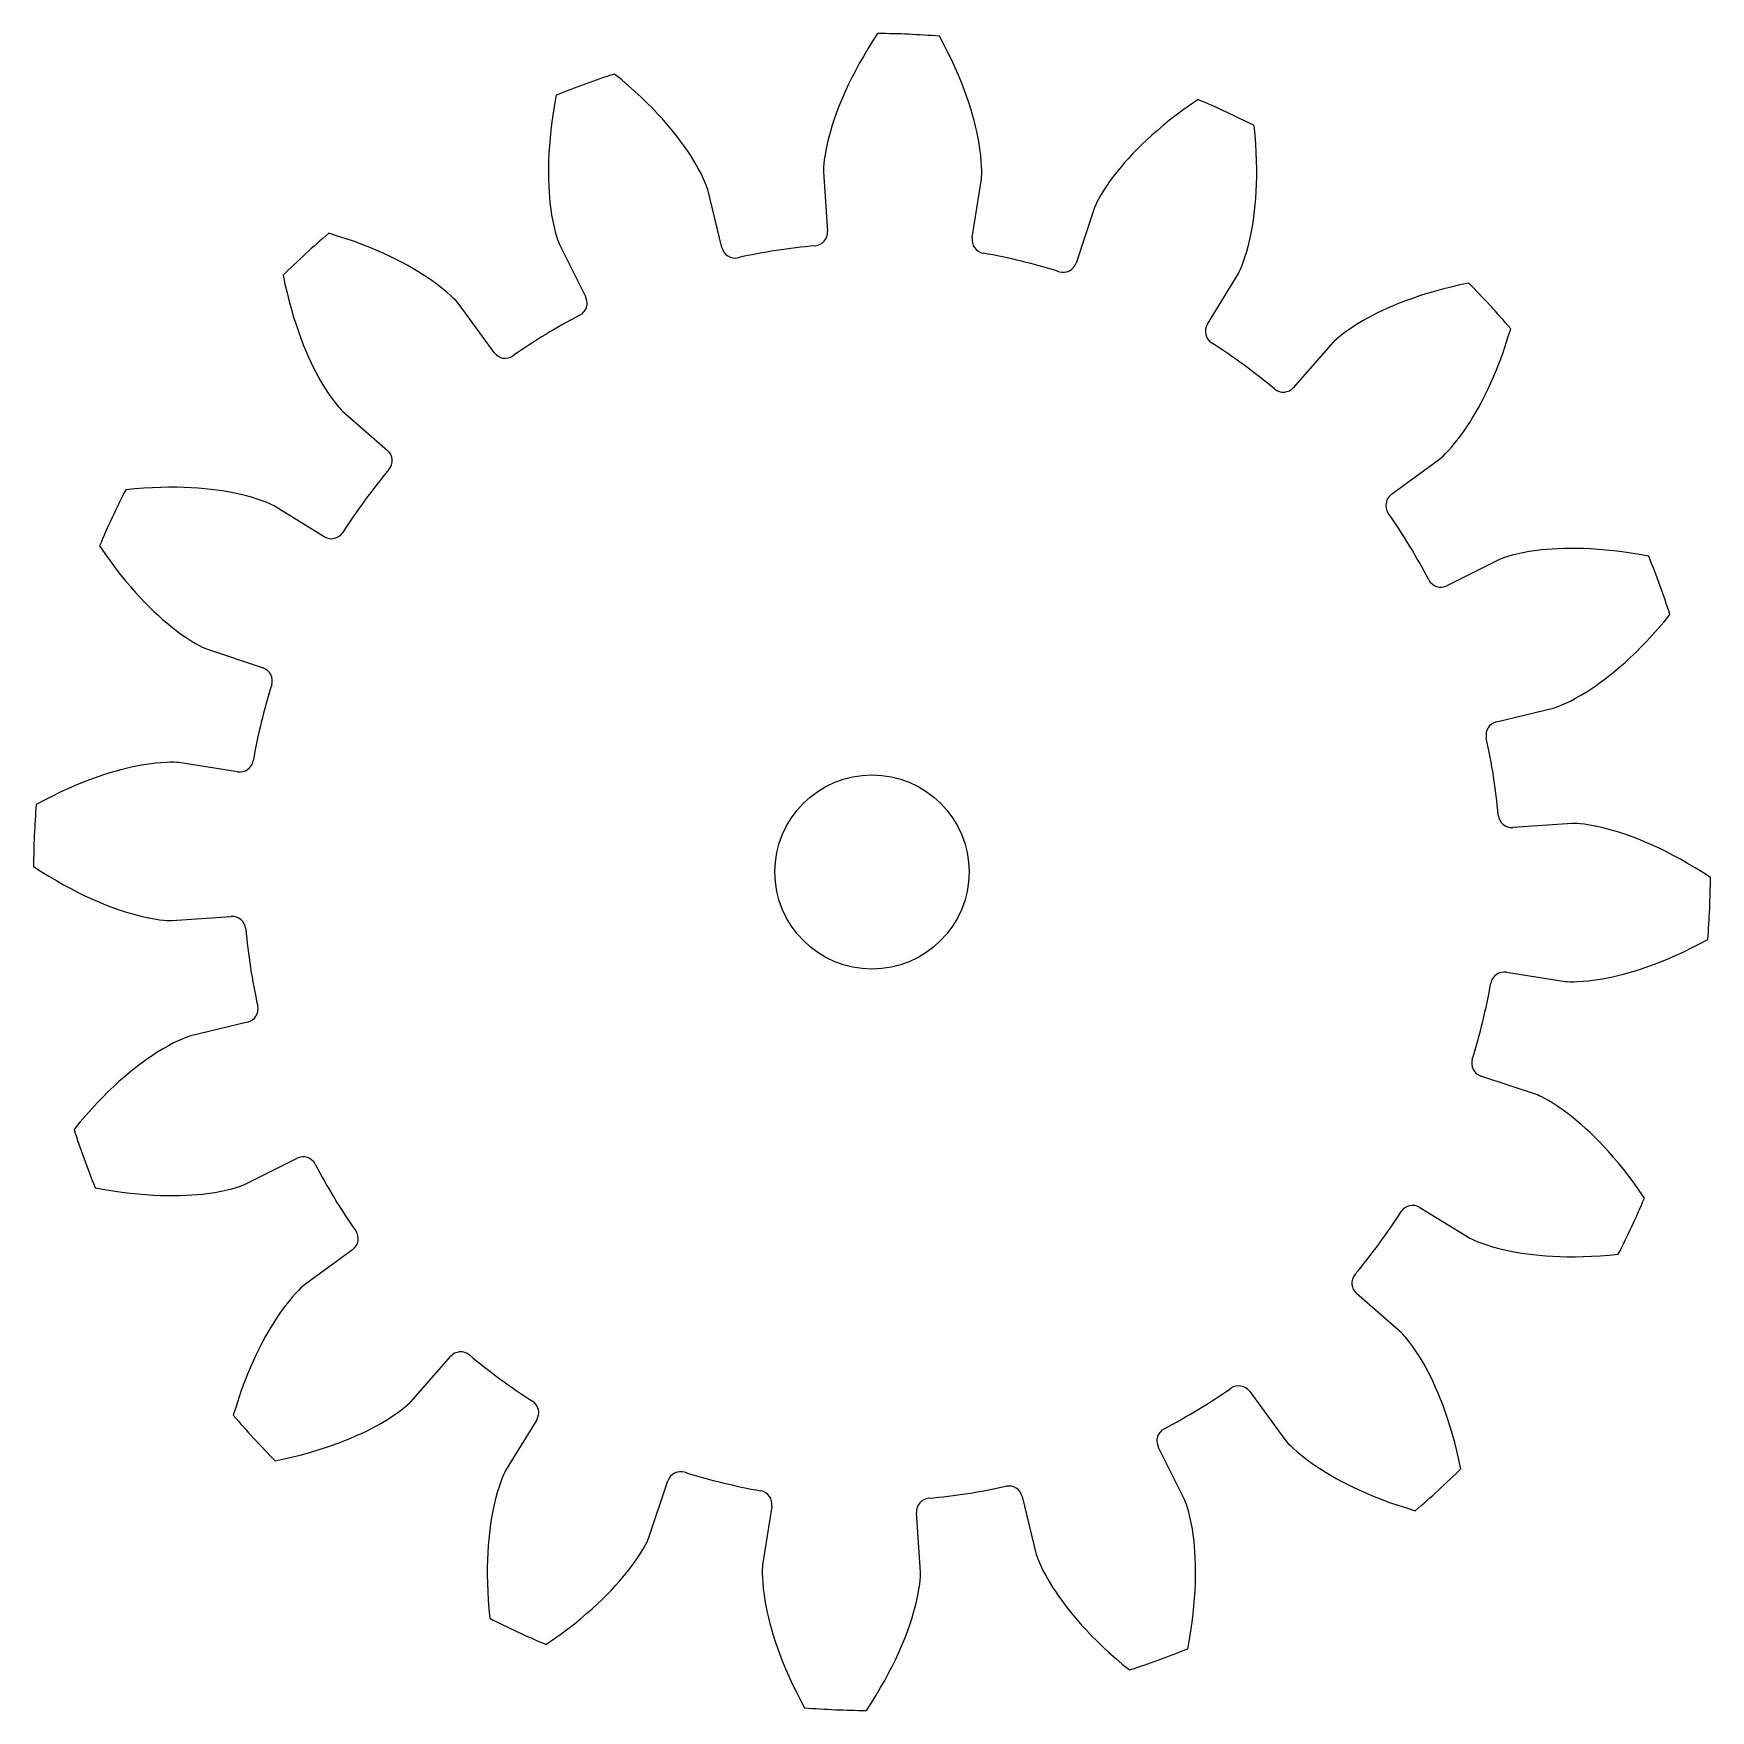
# Model space of a CAD drawing. Header units: millimetres. Extents: x 27.1 to 76.3, y 46.5 to 95.7.
import ezdxf

# ---------------------------------------------------------------- set-up
doc = ezdxf.new("R2010")
doc.units = ezdxf.units.MM
doc.layers.get('0').update_dxf_attribs({"linetype": 'CONTINUOUS'})

msp = doc.modelspace()

# ---------------------------------------------------------------- linework, layer by layer
for p, q in [((50.238, 91.665), (50.36, 89.92)), ((47.257, 89.443), (46.848, 91.143)), ((54.607, 89.735), (54.88, 91.463)), ((58.212, 90.647), (57.657, 88.989)), ((42.482, 89.554), (43.262, 87.989)), ((61.51, 87.192), (62.423, 88.684)), ((40.578, 86.36), (39.549, 87.775)), ((65.19, 86.655), (64.041, 85.335)), ((36.124, 84.636), (37.443, 83.488)), ((66.914, 82.201), (68.328, 83.23)), ((35.587, 80.956), (34.095, 81.869)), ((70.108, 80.297), (68.542, 79.517)), ((32.132, 77.659), (33.79, 77.103)), ((69.996, 75.522), (71.697, 75.931)), ((33.044, 74.053), (31.316, 74.326)), ((72.219, 72.54), (70.474, 72.419)), ((31.114, 69.685), (32.859, 69.806)), ((70.289, 68.172), (72.016, 67.899)), ((33.336, 66.703), (31.636, 66.294)), ((71.201, 64.567), (69.542, 65.122)), ((33.225, 61.928), (34.79, 62.708)), ((67.746, 61.269), (69.237, 60.356)), ((36.419, 60.024), (35.004, 58.995)), ((67.209, 57.589), (65.889, 58.738)), ((38.143, 55.57), (39.291, 56.89)), ((62.755, 55.865), (63.783, 54.451)), ((41.823, 55.033), (40.91, 53.542)), ((60.851, 52.671), (60.071, 54.237)), ((45.12, 51.578), (45.676, 53.237)), ((56.076, 52.783), (56.485, 51.082)), ((48.726, 52.49), (48.453, 50.763)), ((53.094, 50.56), (52.973, 52.305))]:
    msp.add_line(p, q)
msp.add_circle((51.666, 71.113), 2.85)
for centre, radius, start, end in [((51.666, 71.113), 24.613, 85.3834, 89.6166), ((51.666, 71.113), 24.613, 107.8834, 112.1166), ((51.666, 71.113), 24.613, 62.8834, 67.1166), ((51.666, 71.113), 24.613, 130.3834, 134.6166), ((49.961, 89.892), 0.4, -84.8105, 3.9741), ((55.002, 89.672), 0.4, 171.0259, 259.8105), ((47.646, 89.536), 0.4, 193.5259, 282.3105), ((51.666, 71.113), 18.457, 95.1895, 102.3105), ((51.666, 71.113), 18.457, 72.6895, 79.8105), ((57.277, 89.116), 0.4, 252.6895, 341.4741), ((51.666, 71.113), 24.613, 40.3834, 44.6166), ((42.904, 87.81), 0.4, -62.3105, 26.4741), ((51.666, 71.113), 18.457, 117.6895, 124.8105), ((61.851, 86.983), 0.4, 148.5259, 237.3105), ((51.666, 71.113), 18.457, 50.1895, 57.3105), ((40.901, 86.595), 0.4, 216.0259, 304.8105), ((63.74, 85.598), 0.4, 230.1895, 318.9741), ((37.181, 83.186), 0.4, -39.8105, 48.9741), ((51.666, 71.113), 18.457, 140.1895, 147.3105), ((51.666, 71.113), 24.613, 152.8834, 157.1166), ((67.149, 81.877), 0.4, 126.0259, 214.8105), ((51.666, 71.113), 18.457, 27.6895, 34.8105), ((35.796, 81.297), 0.4, 238.5259, 327.3105), ((51.666, 71.113), 24.613, 17.8834, 22.1166), ((68.364, 79.875), 0.4, 207.6895, 296.4741), ((33.663, 76.724), 0.4, -17.3105, 71.4741), ((51.666, 71.113), 18.457, 162.6895, 169.8105), ((70.09, 75.133), 0.4, 103.5259, 192.3105), ((51.666, 71.113), 18.457, 5.1895, 12.3105), ((33.107, 74.449), 0.4, 261.0259, 349.8105), ((51.666, 71.113), 24.613, 175.3834, 179.6166), ((70.446, 72.818), 0.4, 185.1895, 273.9741), ((51.666, 71.113), 24.613, 355.3834, 359.6166), ((32.886, 69.407), 0.4, 5.1895, 93.9741), ((51.666, 71.113), 18.457, 185.1895, 192.3105), ((70.226, 67.777), 0.4, 81.0259, 169.8105), ((51.666, 71.113), 18.457, 342.6895, 349.8105), ((33.243, 67.092), 0.4, -76.4741, 12.3105), ((69.669, 65.502), 0.4, 162.6895, 251.4741), ((51.666, 71.113), 24.613, 197.8834, 202.1166), ((34.969, 62.35), 0.4, 27.6895, 116.4741), ((51.666, 71.113), 18.457, 207.6895, 214.8105), ((51.666, 71.113), 24.613, 332.8834, 337.1166), ((51.666, 71.113), 18.457, 320.1895, 327.3105), ((67.537, 60.928), 0.4, 58.5259, 147.3105), ((36.184, 60.348), 0.4, -53.9741, 34.8105), ((66.152, 59.039), 0.4, 140.1895, 228.9741), ((39.593, 56.627), 0.4, 50.1895, 138.9741), ((51.666, 71.113), 18.457, 230.1895, 237.3105), ((51.666, 71.113), 18.457, 297.6895, 304.8105), ((62.431, 55.63), 0.4, 36.0259, 124.8105), ((51.666, 71.113), 24.613, 220.3834, 224.6166), ((41.482, 55.242), 0.4, -31.4741, 57.3105), ((60.429, 54.415), 0.4, 117.6895, 206.4741), ((46.055, 53.11), 0.4, 72.6895, 161.4741), ((51.666, 71.113), 18.457, 252.6895, 259.8105), ((51.666, 71.113), 24.613, 310.3834, 314.6166), ((48.33, 52.553), 0.4, -8.9741, 79.8105), ((53.372, 52.333), 0.4, 95.1895, 183.9741), ((51.666, 71.113), 18.457, 275.1895, 282.3105), ((55.687, 52.689), 0.4, 13.5259, 102.3105), ((51.666, 71.113), 24.613, 242.8834, 247.1166), ((51.666, 71.113), 24.613, 287.8834, 292.1166), ((51.666, 71.113), 24.613, 265.3834, 269.6166)]:
    msp.add_arc(centre, radius, start, end)
for points in [[(51.831, 95.725), (51.011, 94.492), (50.61, 93.468), (50.415, 92.752)], [(54.8, 92.559), (54.667, 93.291), (54.357, 94.346), (53.647, 95.646)], [(46.354, 92.125), (45.952, 92.751), (45.261, 93.607), (44.108, 94.536)], [(42.4, 93.914), (42.114, 92.461), (42.135, 91.362), (42.23, 90.626)], [(61.237, 93.788), (60.007, 92.963), (59.245, 92.171), (58.792, 91.584)], [(50.415, 92.752), (50.253, 92.149), (50.238, 91.786), (50.238, 91.665)], [(54.88, 91.463), (54.891, 91.583), (54.908, 91.946), (54.8, 92.559)], [(62.768, 89.727), (62.926, 90.454), (63.043, 91.547), (62.885, 93.02)], [(46.848, 91.143), (46.812, 91.259), (46.688, 91.6), (46.354, 92.125)], [(58.792, 91.584), (58.411, 91.089), (58.258, 90.759), (58.212, 90.647)], [(42.23, 90.626), (42.31, 90.007), (42.435, 89.666), (42.482, 89.554)], [(38.717, 88.493), (38.106, 88.917), (37.141, 89.443), (35.72, 89.861)], [(62.423, 88.684), (62.479, 88.791), (62.634, 89.12), (62.768, 89.727)], [(34.379, 88.633), (34.671, 87.181), (35.111, 86.173), (35.48, 85.529)], [(39.549, 87.775), (39.472, 87.867), (39.227, 88.136), (38.717, 88.493)], [(69.186, 88.4), (67.734, 88.108), (66.727, 87.668), (66.083, 87.299)], [(66.083, 87.299), (65.542, 86.987), (65.275, 86.741), (65.19, 86.655)], [(69.047, 84.062), (69.471, 84.673), (69.997, 85.638), (70.415, 87.059)], [(35.48, 85.529), (35.792, 84.988), (36.038, 84.721), (36.124, 84.636)], [(68.328, 83.23), (68.421, 83.307), (68.69, 83.552), (69.047, 84.062)], [(33.051, 82.214), (32.325, 82.372), (31.231, 82.489), (29.759, 82.331)], [(34.095, 81.869), (33.988, 81.925), (33.659, 82.08), (33.051, 82.214)], [(28.991, 80.683), (29.816, 79.454), (30.608, 78.692), (31.195, 78.238)], [(71.18, 80.549), (70.561, 80.469), (70.22, 80.343), (70.108, 80.297)], [(74.468, 80.379), (73.015, 80.665), (71.916, 80.644), (71.18, 80.549)], [(72.679, 76.425), (73.305, 76.827), (74.161, 77.518), (75.09, 78.671)], [(31.195, 78.238), (31.69, 77.857), (32.02, 77.705), (32.132, 77.659)], [(71.697, 75.931), (71.812, 75.967), (72.154, 76.091), (72.679, 76.425)], [(31.316, 74.326), (31.196, 74.337), (30.833, 74.354), (30.22, 74.246)], [(30.22, 74.246), (29.488, 74.114), (28.433, 73.803), (27.133, 73.094)], [(73.306, 72.363), (72.703, 72.526), (72.34, 72.541), (72.219, 72.54)], [(76.279, 70.948), (75.045, 71.768), (74.022, 72.169), (73.306, 72.363)], [(27.054, 71.277), (28.287, 70.457), (29.311, 70.056), (30.027, 69.862)], [(30.027, 69.862), (30.63, 69.699), (30.993, 69.684), (31.114, 69.685)], [(73.113, 67.979), (73.845, 68.112), (74.899, 68.422), (76.199, 69.132)], [(72.016, 67.899), (72.137, 67.888), (72.5, 67.871), (73.113, 67.979)], [(31.636, 66.294), (31.52, 66.258), (31.178, 66.135), (30.653, 65.8)], [(30.653, 65.8), (30.028, 65.398), (29.172, 64.708), (28.243, 63.554)], [(72.137, 63.987), (71.642, 64.368), (71.313, 64.521), (71.201, 64.567)], [(74.342, 61.542), (73.517, 62.771), (72.725, 63.534), (72.137, 63.987)], [(28.865, 61.846), (30.318, 61.56), (31.417, 61.581), (32.153, 61.676)], [(32.153, 61.676), (32.772, 61.757), (33.113, 61.882), (33.225, 61.928)], [(69.237, 60.356), (69.345, 60.3), (69.673, 60.145), (70.281, 60.011)], [(70.281, 60.011), (71.008, 59.853), (72.101, 59.736), (73.574, 59.894)], [(35.004, 58.995), (34.911, 58.918), (34.643, 58.673), (34.286, 58.163)], [(34.286, 58.163), (33.862, 57.552), (33.336, 56.587), (32.918, 55.166)], [(67.852, 56.696), (67.541, 57.237), (67.295, 57.504), (67.209, 57.589)], [(68.953, 53.593), (68.661, 55.045), (68.221, 56.052), (67.852, 56.696)], [(37.249, 54.927), (37.791, 55.238), (38.058, 55.484), (38.143, 55.57)], [(34.146, 53.826), (35.598, 54.118), (36.606, 54.558), (37.249, 54.927)], [(63.783, 54.451), (63.861, 54.358), (64.106, 54.089), (64.616, 53.732)], [(64.616, 53.732), (65.227, 53.308), (66.192, 52.782), (67.613, 52.364)], [(40.91, 53.542), (40.854, 53.434), (40.699, 53.106), (40.564, 52.498)], [(61.103, 51.599), (61.022, 52.218), (60.897, 52.559), (60.851, 52.671)], [(40.564, 52.498), (40.406, 51.771), (40.29, 50.678), (40.448, 49.205)], [(44.541, 50.642), (44.922, 51.137), (45.074, 51.466), (45.12, 51.578)], [(60.933, 48.311), (61.219, 49.764), (61.198, 50.863), (61.103, 51.599)], [(48.453, 50.763), (48.442, 50.642), (48.425, 50.279), (48.533, 49.666)], [(56.485, 51.082), (56.521, 50.966), (56.644, 50.625), (56.979, 50.1)], [(42.095, 48.437), (43.325, 49.262), (44.087, 50.054), (44.541, 50.642)], [(52.917, 49.473), (53.08, 50.076), (53.094, 50.439), (53.094, 50.56)], [(56.979, 50.1), (57.381, 49.474), (58.071, 48.618), (59.224, 47.689)], [(48.533, 49.666), (48.665, 48.934), (48.976, 47.88), (49.685, 46.58)], [(51.502, 46.5), (52.322, 47.733), (52.723, 48.757), (52.917, 49.473)]]:
    msp.add_open_spline(points, degree=3)

doc.saveas('drawing.dxf')
